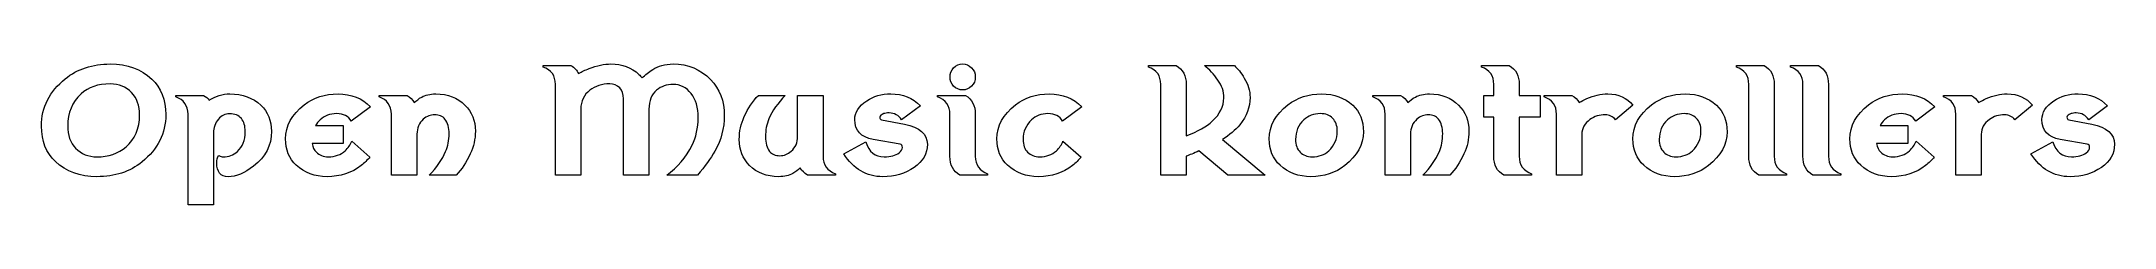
# Model space of a CAD drawing. Extents: x 0 to 151, y -6 to 4.
import ezdxf

# ---------------------------------------------------------------- set-up
doc = ezdxf.new("R2010")
doc.units = 0
doc.layers.add('engrave', color=3, linetype='Continuous', lineweight=5, true_color=0x00ff00)

msp = doc.modelspace()

# ---------------------------------------------------------------- linework, layer by layer
at = {"layer": 'engrave'}
for p, q in [((36.51, 3.89), (36.51, 4)), ((36.51, 4), (38.54, 4)), ((80.57, 3.89), (80.57, 4)), ((80.57, 4), (82.6, 4)), ((84.65, 4), (86.83, 4)), ((104.81, 3.89), (104.81, 4)), ((104.81, 4), (106.84, 4)), ((123.37, 3.89), (123.37, 4)), ((123.37, 4), (125.4, 4)), ((127.31, 3.89), (127.31, 4)), ((127.31, 4), (129.35, 4)), ((9.77, 1.82), (11.8, 1.82)), ((9.77, 1.72), (9.77, 1.82)), ((24.57, 1.72), (24.57, 1.82)), ((24.57, 1.82), (26.61, 1.82)), ((37.41, -4), (37.41, 2.62)), ((42.36, -4), (42.36, 1.57)), ((52.18, 1.82), (54.14, 1.82)), ((55.04, -1.16), (55.04, 1.82)), ((55.04, 1.82), (56.89, 1.82)), ((56.89, 1.82), (56.89, -2.62)), ((65.22, 1.72), (65.22, 1.82)), ((65.22, 1.82), (67.25, 1.82)), ((81.47, -4), (81.47, 2.62)), ((83.32, 2.62), (83.32, -1.14)), ((96.9, 1.72), (96.9, 1.82)), ((96.9, 1.82), (98.93, 1.82)), ((104.98, 0.24), (104.98, 1.82)), ((104.98, 1.82), (105.71, 1.82)), ((105.71, 1.82), (105.71, 2.62)), ((107.56, 2.62), (107.56, 1.82)), ((107.56, 1.82), (109.09, 1.82)), ((109.09, 1.82), (109.09, 0.24)), ((109.37, 1.72), (109.37, 1.82)), ((109.37, 1.82), (111.4, 1.82)), ((124.27, -2.62), (124.27, 2.62)), ((126.12, 2.62), (126.12, -2.62)), ((128.21, -2.62), (128.21, 2.62)), ((130.07, 2.62), (130.07, -2.62)), ((138.44, 1.72), (138.44, 1.82)), ((138.44, 1.82), (140.47, 1.82)), ((10.67, -6.17), (10.67, 0.44)), ((23.95, 0.99), (22.55, -0.07)), ((25.47, -4), (25.47, 0.44)), ((39.26, 0.82), (39.26, -4)), ((44.22, 0.82), (44.22, -4)), ((61.15, 0.04), (62.82, -0.27)), ((63.97, 1.06), (62.61, 0.04)), ((66.12, -2.62), (66.12, 0.44)), ((67.97, 0.44), (67.97, -2.62)), ((75.72, 0.99), (74.32, -0.07)), ((97.8, -4), (97.8, 0.44)), ((105.71, 0.24), (104.98, 0.24)), ((105.71, -2.62), (105.71, 0.24)), ((109.09, 0.24), (107.56, 0.24)), ((107.56, 0.24), (107.56, -2.62)), ((110.27, -4), (110.27, 0.44)), ((115.83, 1.1), (114.57, 0.04)), ((137.82, 0.99), (136.42, -0.07)), ((139.34, -4), (139.34, 0.44)), ((144.91, 1.1), (143.64, 0.04)), ((147.56, 0.04), (149.23, -0.27)), ((150.38, 1.06), (149.02, 0.04)), ((12.52, -0.91), (12.52, -6.17)), ((19.95, -0.38), (21.97, -0.38)), ((21.97, -0.38), (21.97, -1.7)), ((27.33, -1.01), (27.33, -4)), ((62.5, -1.74), (60.53, -1.39)), ((85.97, -1.4), (89.07, -4)), ((99.65, -1.01), (99.65, -4)), ((112.12, -1.01), (112.12, -4)), ((133.82, -0.38), (135.84, -0.38)), ((135.84, -0.38), (135.84, -1.7)), ((141.19, -1.01), (141.19, -4)), ((148.91, -1.74), (146.94, -1.39)), ((21.97, -1.7), (19.7, -1.7)), ((22.58, -1.52), (23.91, -2.68)), ((58.4, -2.43), (60, -1.57)), ((74.35, -1.52), (75.68, -2.68)), ((83.32, -2.61), (83.32, -4)), ((86.36, -4), (84.25, -2.23)), ((135.84, -1.7), (133.57, -1.7)), ((136.45, -1.52), (137.77, -2.68)), ((144.81, -2.43), (146.41, -1.57)), ((27.33, -4), (25.47, -4)), ((30.19, -4), (28.22, -4)), ((39.26, -4), (37.41, -4)), ((44.22, -4), (42.36, -4)), ((47.74, -4), (45.51, -4)), ((57.79, -4), (55.76, -4)), ((57.79, -3.89), (57.79, -4)), ((68.87, -4), (66.84, -4)), ((68.87, -3.89), (68.87, -4)), ((83.32, -4), (81.47, -4)), ((89.07, -4), (86.36, -4)), ((99.65, -4), (97.8, -4)), ((102.51, -4), (100.54, -4)), ((108.46, -4), (106.43, -4)), ((108.46, -3.89), (108.46, -4)), ((112.12, -4), (110.27, -4)), ((127.02, -4), (124.99, -4)), ((127.02, -3.89), (127.02, -4)), ((130.97, -4), (128.94, -4)), ((130.97, -3.89), (130.97, -4)), ((141.19, -4), (139.34, -4)), ((12.52, -6.17), (10.67, -6.17))]:
    msp.add_line(p, q, dxfattribs=at)
for points in [[(0, -0.42), (0, 0.96), (0.58, 2.11), (1.73, 3.03)], [(1.73, 3.03), (2.62, 3.75), (3.71, 4.11), (5.01, 4.11)], [(5.01, 4.11), (6.24, 4.11), (7.25, 3.74), (8.03, 3)], [(37.41, 2.62), (37.41, 3.25), (37.11, 3.68), (36.51, 3.89)], [(38.54, 4), (38.79, 3.85), (38.98, 3.65), (39.1, 3.41)], [(39.1, 3.41), (39.33, 3.55), (39.58, 3.67), (39.86, 3.78)], [(39.86, 3.78), (40.43, 4), (40.96, 4.11), (41.45, 4.11)], [(41.45, 4.11), (42.26, 4.11), (42.94, 3.85), (43.49, 3.35)], [(43.49, 3.35), (43.57, 3.27), (43.65, 3.18), (43.72, 3.09)], [(43.72, 3.09), (43.95, 3.31), (44.21, 3.52), (44.49, 3.7)], [(44.49, 3.7), (44.9, 3.97), (45.39, 4.11), (45.97, 4.11)], [(45.97, 4.11), (47.07, 4.11), (47.98, 3.73), (48.7, 2.97)], [(66.13, 3.16), (66.13, 3.42), (66.22, 3.64), (66.39, 3.82)], [(66.39, 2.5), (66.22, 2.69), (66.13, 2.91), (66.13, 3.16)], [(66.39, 3.82), (66.57, 4.01), (66.79, 4.11), (67.05, 4.11)], [(67.05, 4.11), (67.29, 4.11), (67.51, 4.01), (67.7, 3.83)], [(67.7, 3.83), (67.88, 3.66), (67.97, 3.44), (67.97, 3.17)], [(67.97, 3.17), (67.97, 2.9), (67.88, 2.67), (67.7, 2.49)], [(81.47, 2.62), (81.47, 3.25), (81.17, 3.68), (80.57, 3.89)], [(82.6, 4), (83.08, 3.71), (83.32, 3.25), (83.32, 2.62)], [(85.63, 2.94), (85.32, 3.36), (85, 3.71), (84.65, 4)], [(86.83, 4), (87.07, 3.77), (87.31, 3.47), (87.55, 3.08)], [(87.55, 3.08), (87.83, 2.64), (87.97, 2.17), (87.97, 1.67)], [(105.71, 2.62), (105.71, 3.25), (105.41, 3.68), (104.81, 3.89)], [(106.84, 4), (107.32, 3.71), (107.56, 3.25), (107.56, 2.62)], [(124.27, 2.62), (124.27, 3.25), (123.97, 3.68), (123.37, 3.89)], [(125.4, 4), (125.88, 3.71), (126.12, 3.25), (126.12, 2.62)], [(128.21, 2.62), (128.21, 3.25), (127.91, 3.68), (127.31, 3.89)], [(129.35, 4), (129.83, 3.71), (130.07, 3.25), (130.07, 2.62)], [(2.89, 1.93), (2.23, 1.32), (1.91, 0.54), (1.91, -0.39)], [(5.01, 2.66), (4.12, 2.66), (3.41, 2.42), (2.89, 1.93)], [(6.56, 2.03), (6.15, 2.45), (5.64, 2.66), (5.01, 2.66)], [(7.14, 0.39), (7.14, 1.07), (6.95, 1.62), (6.56, 2.03)], [(8.03, 3), (8.71, 2.37), (9.05, 1.5), (9.05, 0.42)], [(10.67, 0.44), (10.67, 1.08), (10.37, 1.5), (9.77, 1.72)], [(11.8, 1.82), (11.97, 1.72), (12.11, 1.6), (12.21, 1.46)], [(12.21, 1.46), (12.67, 1.77), (13.17, 1.93), (13.71, 1.93)], [(13.71, 1.93), (14.64, 1.93), (15.39, 1.65), (15.97, 1.1)], [(19.12, 1.13), (19.81, 1.66), (20.63, 1.93), (21.59, 1.93)], [(21.59, 1.93), (22.55, 1.93), (23.34, 1.62), (23.95, 0.99)], [(25.47, 0.44), (25.47, 1.08), (25.17, 1.5), (24.57, 1.72)], [(26.61, 1.82), (26.84, 1.69), (27.01, 1.51), (27.13, 1.29)], [(27.13, 1.29), (27.29, 1.44), (27.47, 1.58), (27.68, 1.7)], [(27.68, 1.7), (27.94, 1.85), (28.28, 1.93), (28.7, 1.93)], [(28.7, 1.93), (29.58, 1.93), (30.28, 1.66), (30.82, 1.11)], [(39.91, 2.2), (39.48, 1.86), (39.26, 1.4), (39.26, 0.82)], [(41.36, 2.66), (40.79, 2.66), (40.3, 2.5), (39.91, 2.2)], [(42.09, 2.36), (41.88, 2.56), (41.64, 2.66), (41.36, 2.66)], [(42.36, 1.57), (42.36, 1.92), (42.27, 2.18), (42.09, 2.36)], [(44.77, 2.2), (44.4, 1.89), (44.22, 1.43), (44.22, 0.82)], [(45.97, 2.62), (45.51, 2.62), (45.11, 2.48), (44.77, 2.2)], [(47.29, 1.95), (46.94, 2.4), (46.5, 2.62), (45.97, 2.62)], [(47.8, 0.21), (47.8, 0.94), (47.63, 1.52), (47.29, 1.95)], [(48.7, 2.97), (49.37, 2.28), (49.7, 1.41), (49.7, 0.36)], [(51.15, 0.27), (51.43, 0.88), (51.78, 1.4), (52.18, 1.82)], [(54.14, 1.82), (53.6, 1.27), (53.2, 0.69), (52.94, 0.1)], [(60.07, 1.43), (60.56, 1.76), (61.15, 1.93), (61.83, 1.93)], [(61.83, 1.93), (62.69, 1.93), (63.41, 1.64), (63.97, 1.06)], [(66.12, 0.44), (66.12, 1.07), (65.82, 1.5), (65.22, 1.72)], [(67.05, 2.22), (66.79, 2.22), (66.57, 2.31), (66.39, 2.5)], [(67.7, 2.49), (67.52, 2.31), (67.3, 2.22), (67.05, 2.22)], [(67.25, 1.82), (67.73, 1.54), (67.97, 1.08), (67.97, 0.44)], [(70.9, 1.13), (71.58, 1.66), (72.4, 1.93), (73.36, 1.93)], [(73.36, 1.93), (74.32, 1.93), (75.11, 1.62), (75.72, 0.99)], [(85.22, -0.06), (85.78, 0.46), (86.06, 1.02), (86.06, 1.63)], [(86.06, 1.63), (86.06, 2.11), (85.92, 2.54), (85.63, 2.94)], [(87.97, 1.67), (87.97, 0.96), (87.72, 0.3), (87.23, -0.32)], [(90.73, 1.13), (91.41, 1.66), (92.23, 1.93), (93.19, 1.93)], [(93.19, 1.93), (94.09, 1.93), (94.84, 1.65), (95.44, 1.1)], [(97.8, 0.44), (97.8, 1.08), (97.5, 1.5), (96.9, 1.72)], [(98.93, 1.82), (99.16, 1.69), (99.34, 1.51), (99.45, 1.29)], [(99.45, 1.29), (99.61, 1.44), (99.79, 1.58), (100, 1.7)], [(100, 1.7), (100.26, 1.85), (100.6, 1.93), (101.03, 1.93)], [(101.03, 1.93), (101.9, 1.93), (102.6, 1.66), (103.14, 1.11)], [(110.27, 0.44), (110.27, 1.08), (109.97, 1.5), (109.37, 1.72)], [(111.4, 1.82), (111.64, 1.69), (111.81, 1.51), (111.93, 1.29)], [(111.93, 1.29), (112.11, 1.4), (112.29, 1.5), (112.48, 1.59)], [(112.48, 1.59), (112.99, 1.82), (113.5, 1.93), (114.01, 1.93)], [(114.01, 1.93), (114.79, 1.93), (115.4, 1.65), (115.83, 1.1)], [(117.2, 1.13), (117.88, 1.66), (118.7, 1.93), (119.66, 1.93)], [(119.66, 1.93), (120.56, 1.93), (121.31, 1.65), (121.91, 1.1)], [(132.99, 1.13), (133.67, 1.66), (134.5, 1.93), (135.46, 1.93)], [(135.46, 1.93), (136.42, 1.93), (137.2, 1.62), (137.82, 0.99)], [(139.34, 0.44), (139.34, 1.08), (139.04, 1.5), (138.44, 1.72)], [(140.47, 1.82), (140.71, 1.69), (140.88, 1.51), (141, 1.29)], [(141, 1.29), (141.18, 1.4), (141.36, 1.5), (141.55, 1.59)], [(141.55, 1.59), (142.06, 1.82), (142.57, 1.93), (143.08, 1.93)], [(143.08, 1.93), (143.86, 1.93), (144.47, 1.65), (144.91, 1.1)], [(146.48, 1.43), (146.97, 1.76), (147.56, 1.93), (148.24, 1.93)], [(148.24, 1.93), (149.1, 1.93), (149.82, 1.64), (150.38, 1.06)], [(6.16, -1.93), (6.81, -1.38), (7.14, -0.6), (7.14, 0.39)], [(9.05, 0.42), (9.05, -0.95), (8.47, -2.1), (7.32, -3.03)], [(12.88, 0.09), (12.64, -0.21), (12.52, -0.54), (12.52, -0.91)], [(13.7, 0.48), (13.36, 0.48), (13.09, 0.35), (12.88, 0.09)], [(14.55, 0.13), (14.35, 0.36), (14.07, 0.48), (13.7, 0.48)], [(14.83, -0.83), (14.83, -0.4), (14.74, -0.08), (14.55, 0.13)], [(15.97, 1.1), (16.48, 0.61), (16.74, -0.02), (16.74, -0.8)], [(17.77, -1.34), (17.77, -0.41), (18.22, 0.42), (19.12, 1.13)], [(20.29, 0.04), (20.15, -0.09), (20.04, -0.23), (19.95, -0.38)], [(21.49, 0.49), (20.99, 0.49), (20.59, 0.34), (20.29, 0.04)], [(22.55, -0.07), (22.34, 0.3), (21.98, 0.49), (21.49, 0.49)], [(27.79, 0.08), (27.48, -0.19), (27.33, -0.55), (27.33, -1.01)], [(28.62, 0.41), (28.32, 0.41), (28.05, 0.3), (27.79, 0.08)], [(29.37, 0.08), (29.2, 0.3), (28.95, 0.41), (28.62, 0.41)], [(29.67, -0.97), (29.67, -0.53), (29.57, -0.18), (29.37, 0.08)], [(30.82, 1.11), (31.33, 0.61), (31.58, -0.03), (31.58, -0.78)], [(47.36, -1.81), (47.65, -1.23), (47.8, -0.56), (47.8, 0.21)], [(49.7, 0.36), (49.7, -0.57), (49.48, -1.44), (49.02, -2.24)], [(50.79, -1.4), (50.79, -0.81), (50.91, -0.25), (51.15, 0.27)], [(52.94, 0.1), (52.78, -0.28), (52.7, -0.72), (52.7, -1.2)], [(59.2, 0.05), (59.2, 0.58), (59.49, 1.04), (60.07, 1.43)], [(60.53, -1.39), (59.64, -1.23), (59.2, -0.75), (59.2, 0.05)], [(61.32, 0.49), (61.12, 0.41), (61.02, 0.33), (61.02, 0.22)], [(61.02, 0.22), (61.02, 0.13), (61.06, 0.07), (61.15, 0.04)], [(61.7, 0.54), (61.54, 0.54), (61.41, 0.52), (61.32, 0.49)], [(62.61, 0.04), (62.38, 0.37), (62.08, 0.54), (61.7, 0.54)], [(69.54, -1.34), (69.54, -0.41), (69.99, 0.42), (70.9, 1.13)], [(72.06, 0.04), (71.65, -0.36), (71.45, -0.83), (71.45, -1.39)], [(73.26, 0.49), (72.77, 0.49), (72.37, 0.34), (72.06, 0.04)], [(74.32, -0.07), (74.11, 0.3), (73.76, 0.49), (73.26, 0.49)], [(89.37, -1.34), (89.37, -0.41), (89.82, 0.42), (90.73, 1.13)], [(91.89, 0.04), (91.48, -0.34), (91.28, -0.82), (91.28, -1.39)], [(93.09, 0.49), (92.61, 0.49), (92.2, 0.34), (91.89, 0.04)], [(93.98, 0.16), (93.77, 0.38), (93.47, 0.49), (93.09, 0.49)], [(94.32, -0.79), (94.32, -0.38), (94.2, -0.07), (93.98, 0.16)], [(95.44, 1.1), (95.96, 0.62), (96.22, -0.03), (96.22, -0.84)], [(100.11, 0.08), (99.8, -0.19), (99.65, -0.55), (99.65, -1.01)], [(100.94, 0.41), (100.64, 0.41), (100.37, 0.3), (100.11, 0.08)], [(101.69, 0.08), (101.52, 0.3), (101.27, 0.41), (100.94, 0.41)], [(101.99, -0.97), (101.99, -0.53), (101.89, -0.18), (101.69, 0.08)], [(103.14, 1.11), (103.65, 0.61), (103.9, -0.03), (103.9, -0.78)], [(112.71, 0.06), (112.32, -0.22), (112.12, -0.58), (112.12, -1.01)], [(113.84, 0.41), (113.4, 0.41), (113.02, 0.29), (112.71, 0.06)], [(114.57, 0.04), (114.36, 0.28), (114.11, 0.41), (113.84, 0.41)], [(115.84, -1.34), (115.84, -0.41), (116.29, 0.42), (117.2, 1.13)], [(118.36, 0.04), (117.95, -0.34), (117.75, -0.82), (117.75, -1.39)], [(119.56, 0.49), (119.08, 0.49), (118.68, 0.34), (118.36, 0.04)], [(120.45, 0.16), (120.24, 0.38), (119.94, 0.49), (119.56, 0.49)], [(120.79, -0.79), (120.79, -0.38), (120.68, -0.07), (120.45, 0.16)], [(121.91, 1.1), (122.43, 0.62), (122.69, -0.03), (122.69, -0.84)], [(131.63, -1.34), (131.63, -0.41), (132.09, 0.42), (132.99, 1.13)], [(134.15, 0.04), (134.02, -0.09), (133.91, -0.23), (133.82, -0.38)], [(135.36, 0.49), (134.86, 0.49), (134.46, 0.34), (134.15, 0.04)], [(136.42, -0.07), (136.2, 0.3), (135.85, 0.49), (135.36, 0.49)], [(141.78, 0.06), (141.39, -0.22), (141.19, -0.58), (141.19, -1.01)], [(142.91, 0.41), (142.47, 0.41), (142.1, 0.29), (141.78, 0.06)], [(143.64, 0.04), (143.43, 0.28), (143.19, 0.41), (142.91, 0.41)], [(145.61, 0.05), (145.61, 0.58), (145.9, 1.04), (146.48, 1.43)], [(146.94, -1.39), (146.05, -1.23), (145.61, -0.75), (145.61, 0.05)], [(147.73, 0.49), (147.53, 0.41), (147.43, 0.33), (147.43, 0.22)], [(147.43, 0.22), (147.43, 0.13), (147.47, 0.07), (147.56, 0.04)], [(148.11, 0.54), (147.95, 0.54), (147.82, 0.52), (147.73, 0.49)], [(149.02, 0.04), (148.79, 0.37), (148.49, 0.54), (148.11, 0.54)], [(1.02, -3), (0.34, -2.37), (0, -1.5), (0, -0.42)], [(1.91, -0.39), (1.91, -1.08), (2.1, -1.63), (2.48, -2.03)], [(14.26, -2.27), (14.64, -1.93), (14.83, -1.45), (14.83, -0.83)], [(16.74, -0.8), (16.74, -1.82), (16.31, -2.67), (15.44, -3.34)], [(18.55, -3.28), (18.03, -2.8), (17.77, -2.15), (17.77, -1.34)], [(29.42, -2.27), (29.59, -1.89), (29.67, -1.46), (29.67, -0.97)], [(31.58, -0.78), (31.58, -1.37), (31.46, -1.92), (31.21, -2.44)], [(51.54, -3.29), (51.04, -2.78), (50.79, -2.15), (50.79, -1.4)], [(52.7, -1.2), (52.7, -1.65), (52.8, -2), (52.99, -2.26)], [(54.57, -2.25), (54.88, -1.98), (55.04, -1.62), (55.04, -1.16)], [(62.82, -0.27), (63.93, -0.49), (64.48, -0.98), (64.48, -1.74)], [(70.32, -3.28), (69.8, -2.8), (69.54, -2.15), (69.54, -1.34)], [(71.45, -1.39), (71.45, -1.79), (71.56, -2.1), (71.78, -2.32)], [(83.32, -1.14), (84.18, -0.8), (84.81, -0.44), (85.22, -0.06)], [(87.23, -0.32), (86.9, -0.71), (86.48, -1.07), (85.97, -1.4)], [(90.15, -3.28), (89.63, -2.8), (89.37, -2.15), (89.37, -1.34)], [(91.28, -1.39), (91.28, -1.79), (91.39, -2.1), (91.61, -2.32)], [(93.7, -2.22), (94.11, -1.83), (94.32, -1.36), (94.32, -0.79)], [(96.22, -0.84), (96.22, -1.77), (95.77, -2.58), (94.87, -3.29)], [(101.75, -2.27), (101.91, -1.89), (101.99, -1.46), (101.99, -0.97)], [(103.9, -0.78), (103.9, -1.37), (103.78, -1.92), (103.54, -2.44)], [(116.63, -3.28), (116.1, -2.8), (115.84, -2.15), (115.84, -1.34)], [(117.75, -1.39), (117.75, -1.79), (117.86, -2.1), (118.08, -2.32)], [(120.17, -2.22), (120.58, -1.83), (120.79, -1.36), (120.79, -0.79)], [(122.69, -0.84), (122.69, -1.77), (122.24, -2.58), (121.34, -3.29)], [(132.42, -3.28), (131.9, -2.8), (131.63, -2.15), (131.63, -1.34)], [(149.23, -0.27), (150.34, -0.49), (150.89, -0.98), (150.89, -1.74)], [(4.04, -4.11), (2.8, -4.11), (1.8, -3.74), (1.02, -3)], [(2.48, -2.03), (2.89, -2.45), (3.41, -2.66), (4.04, -2.66)], [(4.04, -2.66), (4.88, -2.66), (5.58, -2.42), (6.16, -1.93)], [(12.76, -3.11), (12.76, -2.87), (12.81, -2.69), (12.91, -2.57)], [(12.91, -2.57), (13.03, -2.63), (13.14, -2.66), (13.23, -2.66)], [(13.23, -2.66), (13.63, -2.66), (13.98, -2.53), (14.26, -2.27)], [(19.7, -1.7), (19.74, -1.96), (19.85, -2.16), (20.01, -2.32)], [(20.01, -2.32), (20.23, -2.54), (20.52, -2.66), (20.88, -2.66)], [(20.88, -2.66), (21.38, -2.66), (21.78, -2.51), (22.1, -2.22)], [(22.1, -2.22), (22.32, -2.01), (22.48, -1.78), (22.58, -1.52)], [(23.91, -2.68), (23.73, -2.89), (23.51, -3.1), (23.27, -3.29)], [(28.22, -4), (28.77, -3.45), (29.17, -2.87), (29.42, -2.27)], [(31.21, -2.44), (30.93, -3.05), (30.59, -3.57), (30.19, -4)], [(45.51, -4), (46.29, -3.44), (46.91, -2.7), (47.36, -1.81)], [(49.02, -2.24), (48.72, -2.77), (48.29, -3.36), (47.74, -4)], [(52.99, -2.26), (53.16, -2.47), (53.42, -2.58), (53.75, -2.58)], [(53.75, -2.58), (54.04, -2.58), (54.32, -2.47), (54.57, -2.25)], [(56.89, -2.62), (56.89, -3.25), (57.19, -3.68), (57.79, -3.89)], [(61.24, -4.11), (60.05, -4.11), (59.1, -3.55), (58.4, -2.43)], [(60, -1.57), (60.23, -2.3), (60.68, -2.66), (61.34, -2.66)], [(61.34, -2.66), (61.81, -2.66), (62.17, -2.56), (62.42, -2.36)], [(62.42, -2.36), (62.59, -2.23), (62.67, -2.1), (62.67, -1.97)], [(62.67, -1.97), (62.67, -1.84), (62.61, -1.77), (62.5, -1.74)], [(64.48, -1.74), (64.48, -2.43), (64.16, -2.99), (63.52, -3.44)], [(66.84, -4), (66.36, -3.71), (66.12, -3.25), (66.12, -2.62)], [(67.97, -2.62), (67.97, -3.25), (68.27, -3.68), (68.87, -3.89)], [(71.78, -2.32), (72, -2.54), (72.3, -2.66), (72.66, -2.66)], [(72.66, -2.66), (73.15, -2.66), (73.55, -2.51), (73.87, -2.22)], [(73.87, -2.22), (74.09, -2.01), (74.25, -1.78), (74.35, -1.52)], [(75.68, -2.68), (75.5, -2.89), (75.29, -3.1), (75.04, -3.29)], [(84.25, -2.23), (83.86, -2.41), (83.54, -2.53), (83.32, -2.61)], [(91.61, -2.32), (91.83, -2.54), (92.13, -2.66), (92.49, -2.66)], [(92.49, -2.66), (92.98, -2.66), (93.39, -2.51), (93.7, -2.22)], [(100.54, -4), (101.09, -3.45), (101.49, -2.87), (101.75, -2.27)], [(103.54, -2.44), (103.25, -3.05), (102.91, -3.57), (102.51, -4)], [(106.43, -4), (105.95, -3.71), (105.71, -3.25), (105.71, -2.62)], [(107.56, -2.62), (107.56, -3.25), (107.86, -3.68), (108.46, -3.89)], [(118.08, -2.32), (118.3, -2.54), (118.6, -2.66), (118.96, -2.66)], [(118.96, -2.66), (119.45, -2.66), (119.86, -2.51), (120.17, -2.22)], [(124.99, -4), (124.51, -3.71), (124.27, -3.25), (124.27, -2.62)], [(126.12, -2.62), (126.12, -3.25), (126.42, -3.68), (127.02, -3.89)], [(128.94, -4), (128.45, -3.71), (128.21, -3.25), (128.21, -2.62)], [(130.07, -2.62), (130.07, -3.25), (130.37, -3.68), (130.97, -3.89)], [(133.57, -1.7), (133.61, -1.96), (133.71, -2.16), (133.87, -2.32)], [(133.87, -2.32), (134.1, -2.54), (134.39, -2.66), (134.75, -2.66)], [(134.75, -2.66), (135.24, -2.66), (135.65, -2.51), (135.96, -2.22)], [(135.96, -2.22), (136.19, -2.01), (136.35, -1.78), (136.45, -1.52)], [(137.77, -2.68), (137.6, -2.89), (137.38, -3.1), (137.13, -3.29)], [(147.65, -4.11), (146.46, -4.11), (145.51, -3.55), (144.81, -2.43)], [(146.41, -1.57), (146.64, -2.3), (147.09, -2.66), (147.75, -2.66)], [(147.75, -2.66), (148.22, -2.66), (148.58, -2.56), (148.83, -2.36)], [(148.83, -2.36), (149, -2.23), (149.08, -2.1), (149.08, -1.97)], [(149.08, -1.97), (149.08, -1.84), (149.02, -1.77), (148.91, -1.74)], [(150.89, -1.74), (150.89, -2.43), (150.57, -2.99), (149.93, -3.44)], [(7.32, -3.03), (6.43, -3.75), (5.34, -4.11), (4.04, -4.11)], [(13.59, -4.11), (13.04, -4.11), (12.76, -3.77), (12.76, -3.11)], [(15.44, -3.34), (14.79, -3.85), (14.17, -4.11), (13.59, -4.11)], [(20.79, -4.11), (19.89, -4.11), (19.15, -3.83), (18.55, -3.28)], [(23.27, -3.29), (22.58, -3.83), (21.75, -4.11), (20.79, -4.11)], [(53.66, -4.11), (52.79, -4.11), (52.08, -3.83), (51.54, -3.29)], [(54.69, -3.87), (54.43, -4.03), (54.08, -4.11), (53.66, -4.11)], [(55.23, -3.47), (55.08, -3.62), (54.89, -3.75), (54.69, -3.87)], [(55.76, -4), (55.53, -3.86), (55.35, -3.68), (55.23, -3.47)], [(63.52, -3.44), (62.87, -3.88), (62.11, -4.11), (61.24, -4.11)], [(72.57, -4.11), (71.67, -4.11), (70.92, -3.83), (70.32, -3.28)], [(75.04, -3.29), (74.35, -3.83), (73.53, -4.11), (72.57, -4.11)], [(92.4, -4.11), (91.5, -4.11), (90.75, -3.83), (90.15, -3.28)], [(94.87, -3.29), (94.18, -3.83), (93.36, -4.11), (92.4, -4.11)], [(118.87, -4.11), (117.97, -4.11), (117.22, -3.83), (116.63, -3.28)], [(121.34, -3.29), (120.65, -3.83), (119.83, -4.11), (118.87, -4.11)], [(134.66, -4.11), (133.76, -4.11), (133.01, -3.83), (132.42, -3.28)], [(137.13, -3.29), (136.44, -3.83), (135.62, -4.11), (134.66, -4.11)], [(149.93, -3.44), (149.28, -3.88), (148.52, -4.11), (147.65, -4.11)]]:
    msp.add_open_spline(points, degree=3, dxfattribs=at)

doc.saveas('drawing.dxf')
